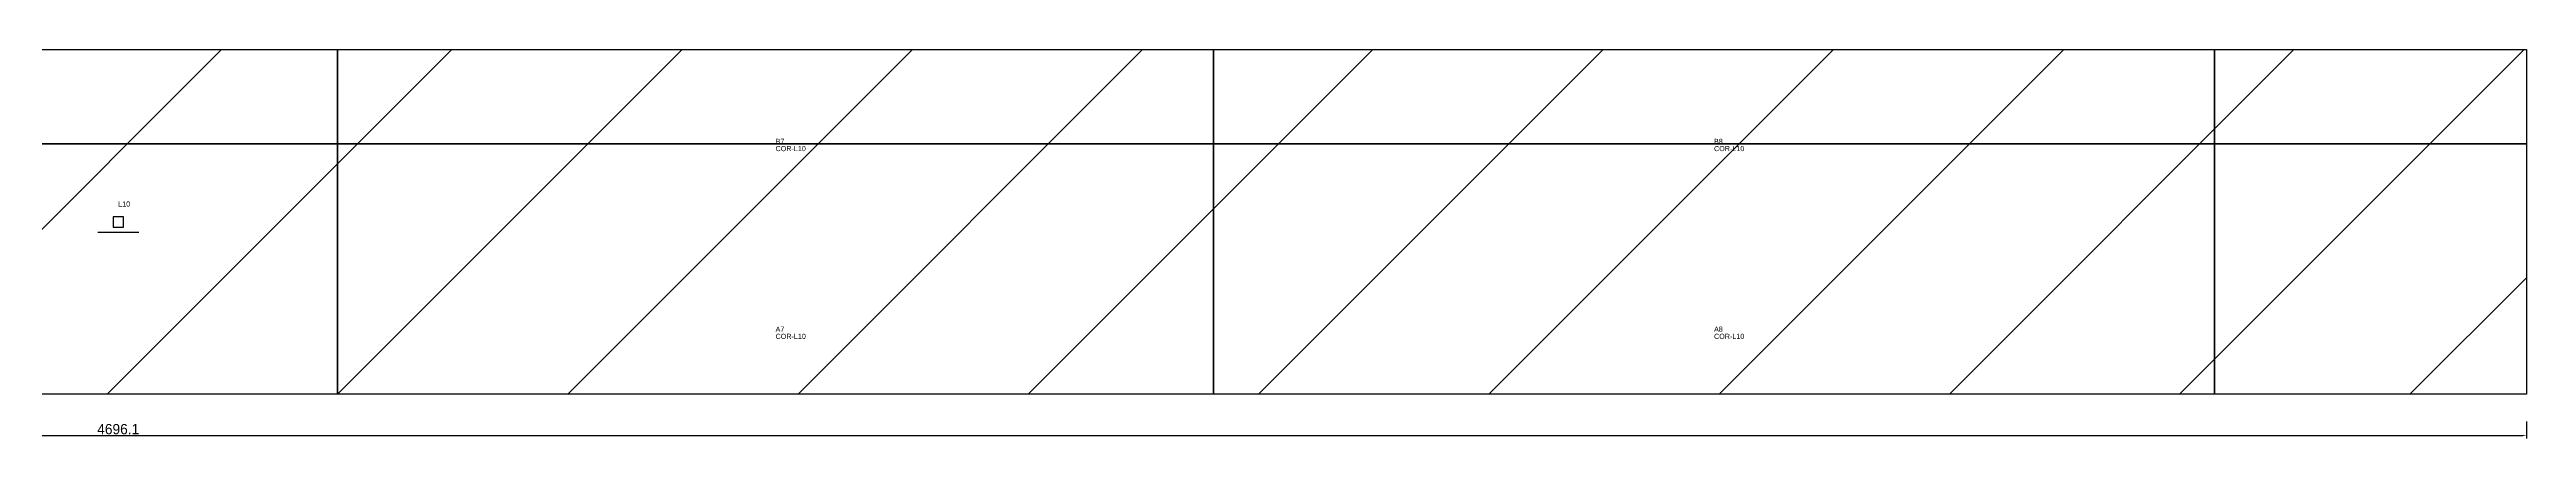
# Model space of a CAD drawing. Header units: metres. Extents: x 222 to 88335, y -177 to 202.
# Drawn here: x 2503 to 4918, y -177 to 202 of the extents above; entities that cross this region are included whole.
import ezdxf

# ---------------------------------------------------------------- set-up
doc = ezdxf.new("R2010")
doc.units = ezdxf.units.M
for name, color, linetype in [('3', 3, 'CONTINUOUS'), ('AUX00', 7, 'CONTINUOUS'), ('COTA', 241, 'CONTINUOUS'), ('Hachura', 251, 'CONTINUOUS'), ('NOMENCLATURA', 7, 'CONTINUOUS'), ('Painéis', 200, 'CONTINUOUS'), ('Pilares', 5, 'CONTINUOUS'), ('SARR_2.2x7', 40, 'CONTINUOUS')]:
    doc.layers.add(name, color=color, linetype=linetype)
doc.styles.add('ARIAL', font='Arial.ttf')
doc.styles.add('STR_STANDARD', font='arial.ttf')
doc.dimstyles.new('EZ DXF', dxfattribs={"dimtxt": 10, "dimasz": 3.5, "dimexe": 3, "dimexo": 1.5, "dimgap": 1, "dimtad": 1, "dimdec": 1, "dimdsep": 46, "dimcen": 2.5, "dimazin": 3, "dimtfac": 1, "dimtmove": 0, "dimatfit": 3})

msp = doc.modelspace()

# ---------------------------------------------------------------- hatches: boundary and pattern name
at = {"layer": 'Hachura'}
h = msp.add_hatch(dxfattribs=at)
h.set_pattern_fill('ANSI31', scale=50)
h.paths.add_polyline_path([(222.2, 201.5), (4918.319267, 201.5), (4918.319267, -134.497314), (222.2, -134.497314)])
h = msp.add_hatch(dxfattribs=at)
h.set_pattern_fill('ANSI31', scale=50)
h.paths.add_polyline_path([(222.2, 201.5), (4918.319267, 201.5), (4918.319267, -134.497314), (222.2, -134.497314)])

# ---------------------------------------------------------------- linework, layer by layer
at = {"layer": '3'}
for points in [[(2784.2, -134.497314), (2784.2, 201.5)], [(2784.2, -134.497314), (2784.2, 201.5)], [(3638.2, -134.497314), (3638.2, 201.5)], [(3638.2, -134.497314), (3638.2, 201.5)], [(4614.2, -134.497314), (4614.2, 201.5)], [(4614.2, -134.497314), (4614.2, 201.5)], [(222.2, 109.502686), (4918.319267, 109.502686)], [(222.2, 109.502686), (4918.319267, 109.502686)]]:
    msp.add_lwpolyline(points, close=True, dxfattribs=at)
at = {"layer": 'Painéis', "color": 200}
for p, q in [((222.2, 201.5), (4918.319267, 201.5)), ((222.2, 201.5), (4918.319267, 201.5)), ((4918.319267, 201.5), (4918.319267, -134.497314)), ((4918.319267, 201.5), (4918.319267, -134.497314)), ((4918.319267, -134.497314), (222.2, -134.497314)), ((4918.319267, -134.497314), (222.2, -134.497314))]:
    msp.add_line(p, q, dxfattribs=at)
at = {"layer": 'Pilares'}
msp.add_lwpolyline([(2565.259634, 28.501343), (2575.259634, 28.501343), (2575.259634, 38.501343), (2565.259634, 38.501343)], close=True, dxfattribs=at)
msp.add_lwpolyline([(2565.259634, 28.501343), (2575.259634, 28.501343), (2575.259634, 38.501343), (2565.259634, 38.501343)], close=True, dxfattribs=at)
at = {"layer": 'SARR_2.2x7'}
msp.add_line((2550.259634, 23.501343), (2590.259634, 23.501343), dxfattribs=at)
msp.add_line((2550.259634, 23.501343), (2590.259634, 23.501343), dxfattribs=at)

# ---------------------------------------------------------------- texts
at = {"layer": '3', "style": 'STR_STANDARD'}
for s, p in [('B7', (3211.2, 109.502686)), ('B7', (3211.2, 109.502686)), ('B8', (4126.2, 109.502686)), ('B8', (4126.2, 109.502686)), ('A7', (3211.2, -73.497314)), ('A7', (3211.2, -73.497314)), ('A8', (4126.2, -73.497314)), ('A8', (4126.2, -73.497314))]:
    msp.add_text(s, height=5, dxfattribs=at).set_placement(p)
at = {"layer": 'AUX00', "style": 'STR_STANDARD'}
for p in [(3211.2, 102.502686), (3211.2, 102.502686), (4126.2, 102.502686), (4126.2, 102.502686), (3211.2, -80.497314), (3211.2, -80.497314), (4126.2, -80.497314), (4126.2, -80.497314)]:
    msp.add_text('COR-L10', height=5, dxfattribs=at).set_placement(p)
at = {"layer": 'NOMENCLATURA', "insert": (2570.259634, 53.501343), "char_height": 5, "attachment_point": 1, "style": 'ARIAL'}
msp.add_mtext('L10', dxfattribs=at)
msp.add_mtext('L10', dxfattribs=at)

# ---------------------------------------------------------------- dimensions: what is measured, and where the dimension line sits
at = {"layer": 'COTA'}
msp.add_linear_dim(base=(222.2, -174.497314), p1=(222.2, -159.497314), p2=(4918.319267, -159.497314), dimstyle='EZ DXF', dxfattribs=at).render()
msp.add_linear_dim(base=(222.2, -174.497314), p1=(222.2, -159.497314), p2=(4918.319267, -159.497314), dimstyle='EZ DXF', dxfattribs=at).render()

doc.saveas('drawing.dxf')
